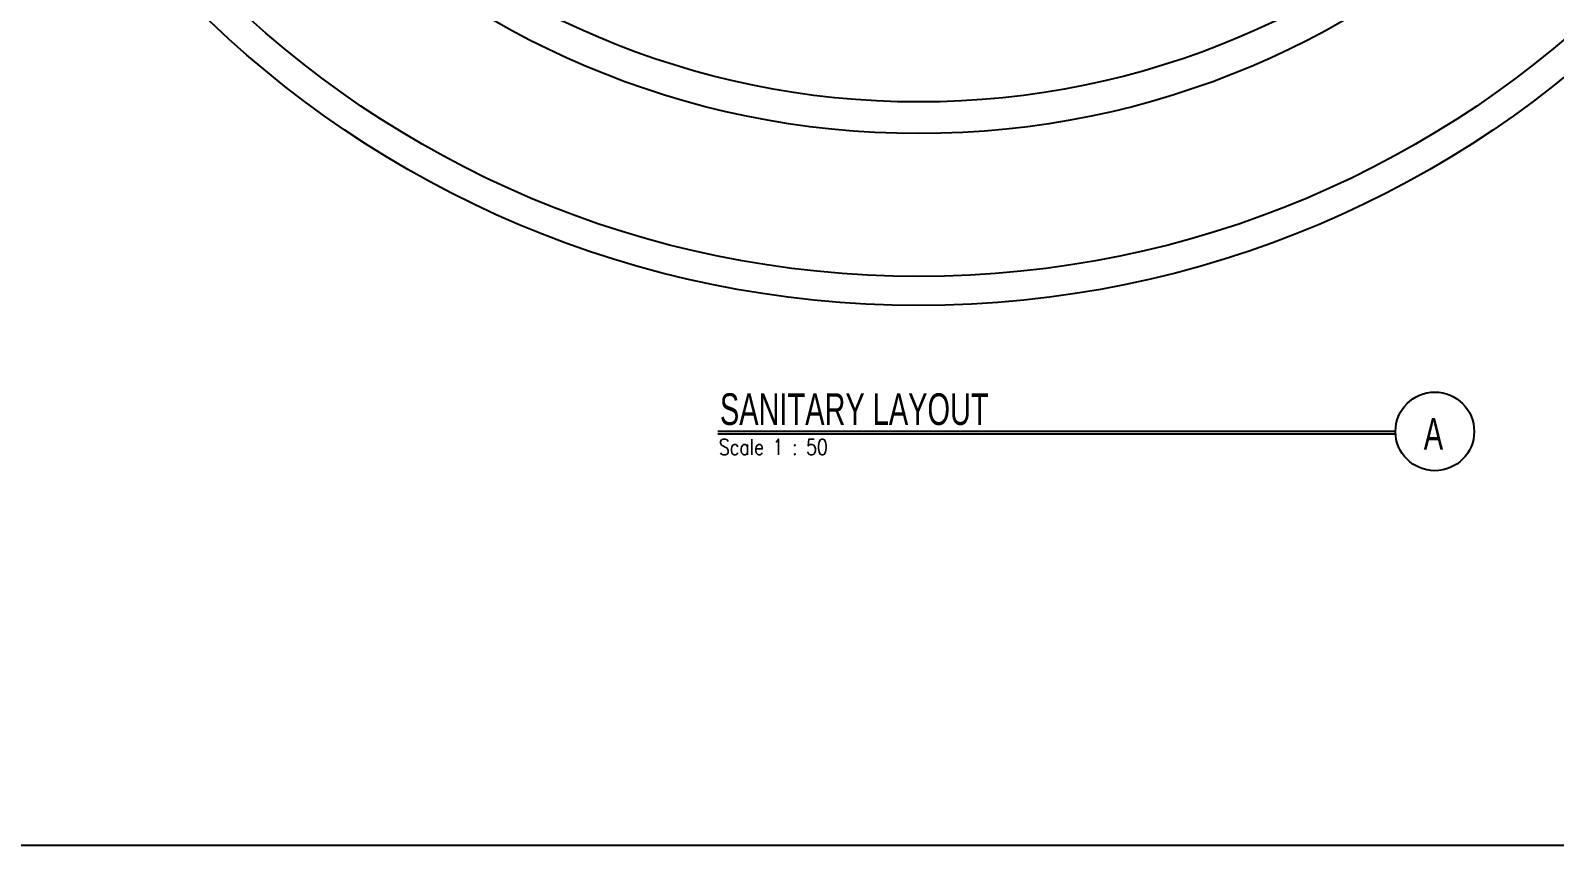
# Model space of a CAD drawing. Header units: millimetres. Extents: x -73920 to 111210, y -48963 to 87920.
# Drawn here: x -21224 to -11579, y 46800 to 51958 of the extents above; entities that cross this region are included whole.
import ezdxf

# ---------------------------------------------------------------- set-up
doc = ezdxf.new("R2010")
doc.units = ezdxf.units.MM
doc.header["$LTSCALE"] = 100
doc.header["$MEASUREMENT"] = 0
doc.linetypes.add('DOT2', pattern=[0.125, 0, -0.125])
for name, color, linetype in [('LANDSCAPE', 41, 'Continuous'), ('text', 5, 'Continuous'), ('water', 150, 'DOT2')]:
    doc.layers.add(name, color=color, linetype=linetype)
doc.styles.add('W-100', font='SIMPLEX.SHX', dxfattribs={"width": 0.8, "height": 100})

msp = doc.modelspace()

# ---------------------------------------------------------------- linework, layer by layer
at = {"layer": 'LANDSCAPE', "color": 0}
for centre, radius in [((-15602.0723496, 56715.6344058), 6497.92754515), ((-15602.07244556, 56717.4313627), 6316.20420353), ((-15602.0723496, 56715.6344058), 5410.21648926), ((-15602.0723496, 56715.6344058), 5210.21648926)]:
    msp.add_circle(centre, radius, dxfattribs=at)
at = {"layer": 'text', "color": 4}
for p, q in [((-12584.94811486, 49420.65076038), (-16873.70218553, 49420.65076038)), ((-12584.38300741, 49403.88933833), (-16873.70218553, 49403.88933833))]:
    msp.add_line(p, q, dxfattribs=at)
msp.add_circle((-12336.08870406, 49420.65076038), 248.8594108, dxfattribs=at)
at = {"layer": 'water', "color": 0, "linetype": 'ByBlock', "lineweight": 25}
msp.add_lwpolyline([(-33740, 68180), (3170, 68180), (3170, 46800), (-33740, 46800)], close=True, dxfattribs=at)

# ---------------------------------------------------------------- texts
at = {"layer": 'text', "color": 4, "attachment_point": 7, "style": 'W-100'}
for s, insert, char_height in [('{\\fArial Narrow|b0|i0|c0|p34;SANITARY LAYOUT}', (-16860.80060625, 49458.71100406), 200.0000274453), ('{\\fArial Narrow|b0|i0|c0|p34;A}', (-12406.07545896, 49305.81428334), 200.0000274453), ('{\\Fromans|c0;Scale 1 : 50}', (-16867.25139589, 49271.64743451), 100.0000137227)]:
    msp.add_mtext(s, dxfattribs=dict(at, insert=insert, char_height=char_height))

doc.saveas('drawing.dxf')
